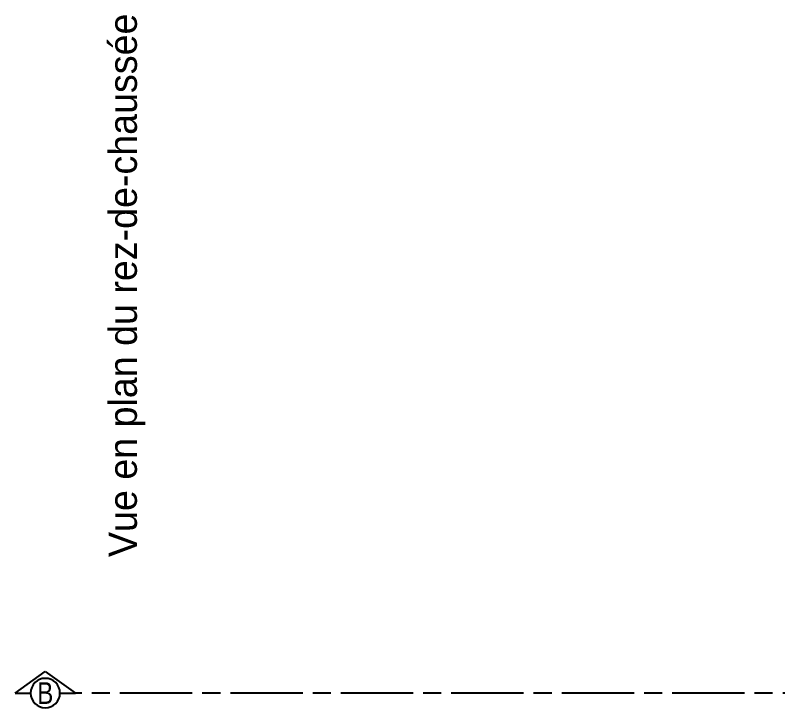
# Model space of a CAD drawing. Header units: metres. Extents: x -173 to 927, y -225 to 260.
# Drawn here: x 454.92 to 462.51, y 17.29 to 24.19 of the extents above; entities that cross this region are included whole.
import ezdxf
from ezdxf.enums import TextEntityAlignment as Align

# ---------------------------------------------------------------- set-up
doc = ezdxf.new("R2010")
doc.units = ezdxf.units.M
doc.header["$LTSCALE"] = 0.01
doc.linetypes.add('ACAD_ISO08W100', pattern=[36, 24, -3, 6, -3])
doc.layers.add('Texte', color=7, linetype='Continuous')
doc.layers.add('Trait de Coupe', color=4, linetype='ACAD_ISO08W100')
doc.styles.add('Arial', font='arial.ttf')
doc.styles.add('Legend', font='calibri.ttf')

# ---------------------------------------------------------------- blocks, each defined once
blk = doc.blocks.new('Trait de coupe-fleche')
at = {"layer": 'Trait de Coupe', "linetype": 'Continuous'}
for p, q in [((0, 0.4455), (0, 0.5983)), ((0.2147, 0.2991), (0, 0.5983)), ((0, 0), (0.2147, 0.2991)), ((0, 0), (0, 0.1528))]:
    blk.add_line(p, q, dxfattribs=at)
blk.add_circle((0, 0.2991), 0.1463, dxfattribs=at)

msp = doc.modelspace()

# ---------------------------------------------------------------- linework, layer by layer
at = {"layer": 'Trait de Coupe', "ltscale": 3}
msp.add_line((481.9804, 17.439), (455.5164, 17.439), dxfattribs=at)

# ---------------------------------------------------------------- block references
at = {"layer": 'Trait de Coupe', "xscale": -1, "rotation": 270}
msp.add_blockref('Trait de coupe-fleche', (454.9182, 17.439), dxfattribs=at)

# ---------------------------------------------------------------- texts
at = {"layer": 'Texte', "insert": (456.0317, 18.7936), "char_height": 0.28, "attachment_point": 4, "rotation": 90, "style": 'Legend'}
msp.add_mtext_dynamic_manual_height_columns('{\\fBankGothic Lt BT|b0|i0|c0|p34;Vue en plan du rez-de-chaussée}', width=9.868894, gutter_width=12.5, heights=[0.1808], dxfattribs=at)
at = {"layer": 'Trait de Coupe', "style": 'Arial', "width": 0.8}
msp.add_text('B', height=0.216, dxfattribs=at).set_placement((455.2173, 17.439), align=Align.MIDDLE_CENTER)

doc.saveas('drawing.dxf')
